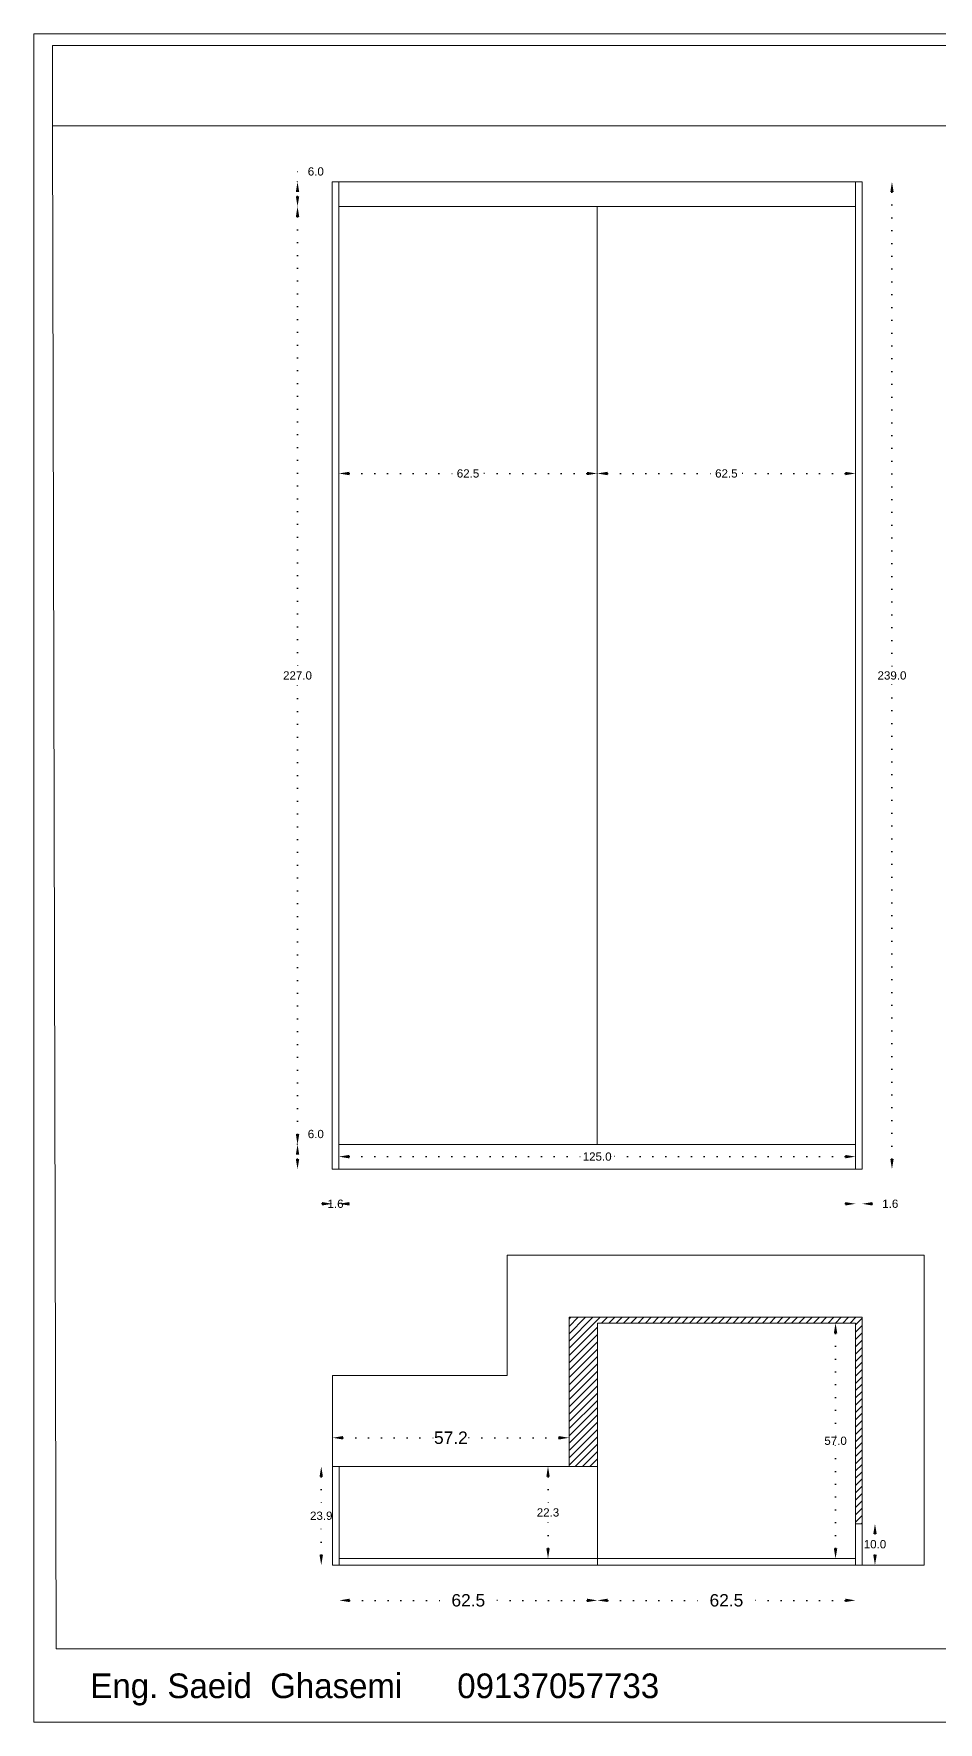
# Model space of a CAD drawing. Header units: centimetres. Extents: x 57 to 5031, y 102 to 2747.
# Drawn here: x 2763.4 to 2982.2, y 283.1 to 691.8 of the extents above; entities that cross this region are included whole.
import ezdxf

# ---------------------------------------------------------------- set-up
doc = ezdxf.new("R2010")
doc.units = ezdxf.units.CM
doc.header["$MEASUREMENT"] = 0
doc.linetypes.add('ACAD_ISO07W100', pattern=[3, 0, -3])
doc.styles.get("Standard").update_dxf_attribs({"font": 'arial.ttf'})
doc.dimstyles.new('Copy of Standard', dxfattribs={"dimtxt": 2, "dimasz": 2.5, "dimexe": 0.18, "dimexo": 0.0625, "dimgap": 0.09, "dimtad": 0, "dimtih": 1, "dimtoh": 1, "dimdec": 1, "dimzin": 0, "dimdsep": 46, "dimtxsty": 'Standard', "dimcen": 0.09, "dimse1": 1, "dimse2": 1, "dimadec": 0, "dimazin": 0, "dimtfac": 1, "dimtdec": 1, "dimtofl": 0, "dimtmove": 0, "dimatfit": 3, "dimfxl": 1, "dimtolj": 1, "dimtzin": 0, "dimarcsym": 0})
doc.dimstyles.get("Standard").update_dxf_attribs({"dimtxt": 3, "dimasz": 2.5, "dimexe": 0.18, "dimexo": 0.0625, "dimgap": 0.09, "dimtad": 0, "dimtih": 1, "dimtoh": 1, "dimdec": 1, "dimzin": 0, "dimdsep": 46, "dimtxsty": 'Standard', "dimcen": 0.09, "dimse1": 1, "dimse2": 1, "dimadec": 0, "dimazin": 0, "dimtfac": 1, "dimtdec": 1, "dimtofl": 0, "dimtmove": 0, "dimatfit": 3, "dimfxl": 1, "dimtolj": 1, "dimtzin": 0, "dimarcsym": 0})

# ---------------------------------------------------------------- blocks, each defined once
blk = doc.blocks.new('*D113')
at = {"color": 0, "linetype": 'ACAD_ISO07W100', "lineweight": -2, "transparency": 16777216}
for p, q in [((2971.05, 653.48), (2971.05, 537.59)), ((2971.05, 419.48), (2971.05, 535.36))]:
    blk.add_line(p, q, dxfattribs=at)
at = {"color": 0, "transparency": 16777216}
for points in [[(2970.64, 653.48), (2971.47, 653.48), (2971.05, 655.98)], [(2970.64, 419.48), (2971.47, 419.48), (2971.05, 416.98)]]:
    blk.add_solid(points, dxfattribs=at)
at = {"layer": 'Defpoints', "color": 0, "transparency": 16777216}
for p in [(2963.83, 655.98), (2971.05, 655.98), (2963.83, 416.98)]:
    blk.add_point(p, dxfattribs=at)
at = {"color": 0, "lineweight": 20, "transparency": 16777216, "insert": (2971.05, 536.48), "char_height": 2, "attachment_point": 5}
blk.add_mtext('\\A1;239.0', dxfattribs=at)
blk = doc.blocks.new('*D114')
at = {"color": 0, "linetype": 'ACAD_ISO07W100', "lineweight": -2, "transparency": 16777216}
for p, q in [((2833.13, 408.6), (2830.63, 408.6)), ((2839.73, 408.6), (2842.23, 408.6))]:
    blk.add_line(p, q, dxfattribs=at)
at = {"color": 0, "transparency": 16777216}
for points in [[(2833.13, 409.02), (2833.13, 408.18), (2835.63, 408.6)], [(2839.73, 409.02), (2839.73, 408.18), (2837.23, 408.6)]]:
    blk.add_solid(points, dxfattribs=at)
at = {"layer": 'Defpoints', "color": 0, "transparency": 16777216}
for p in [(2835.63, 416.98), (2837.23, 416.98), (2837.23, 408.6)]:
    blk.add_point(p, dxfattribs=at)
at = {"color": 0, "lineweight": 20, "transparency": 16777216, "insert": (2836.43, 408.6), "char_height": 2, "attachment_point": 5}
blk.add_mtext('\\A1;1.6', dxfattribs=at)
blk = doc.blocks.new('*D115')
at = {"color": 0, "linetype": 'ACAD_ISO07W100', "lineweight": -2, "transparency": 16777216}
for p, q in [((2839.73, 585.38), (2865.78, 585.38)), ((2897.23, 585.38), (2871.18, 585.38))]:
    blk.add_line(p, q, dxfattribs=at)
at = {"color": 0, "transparency": 16777216}
for points in [[(2839.73, 585.79), (2839.73, 584.96), (2837.23, 585.38)], [(2897.23, 585.79), (2897.23, 584.96), (2899.73, 585.38)]]:
    blk.add_solid(points, dxfattribs=at)
at = {"layer": 'Defpoints', "color": 0, "transparency": 16777216}
for p in [(2899.73, 585.38), (2837.23, 416.98), (2899.73, 416.98)]:
    blk.add_point(p, dxfattribs=at)
at = {"color": 0, "lineweight": 20, "transparency": 16777216, "insert": (2868.48, 585.38), "char_height": 2, "attachment_point": 5}
blk.add_mtext('\\A1;62.5', dxfattribs=at)
blk = doc.blocks.new('*D116')
at = {"color": 0, "linetype": 'ACAD_ISO07W100', "lineweight": -2, "transparency": 16777216}
for p, q in [((2902.23, 585.38), (2928.28, 585.38)), ((2959.73, 585.38), (2933.68, 585.38))]:
    blk.add_line(p, q, dxfattribs=at)
at = {"color": 0, "transparency": 16777216}
for points in [[(2902.23, 585.79), (2902.23, 584.96), (2899.73, 585.38)], [(2959.73, 585.79), (2959.73, 584.96), (2962.23, 585.38)]]:
    blk.add_solid(points, dxfattribs=at)
at = {"layer": 'Defpoints', "color": 0, "transparency": 16777216}
for p in [(2962.23, 585.38), (2899.73, 416.98), (2962.23, 416.98)]:
    blk.add_point(p, dxfattribs=at)
at = {"color": 0, "lineweight": 20, "transparency": 16777216, "insert": (2930.98, 585.38), "char_height": 2, "attachment_point": 5}
blk.add_mtext('\\A1;62.5', dxfattribs=at)
blk = doc.blocks.new('*D117')
at = {"color": 0, "linetype": 'ACAD_ISO07W100', "lineweight": -2, "transparency": 16777216}
for p, q in [((2959.73, 408.6), (2957.23, 408.6)), ((2966.33, 408.6), (2968.83, 408.6))]:
    blk.add_line(p, q, dxfattribs=at)
at = {"color": 0, "transparency": 16777216}
for points in [[(2959.73, 409.02), (2959.73, 408.18), (2962.23, 408.6)], [(2966.33, 409.02), (2966.33, 408.18), (2963.83, 408.6)]]:
    blk.add_solid(points, dxfattribs=at)
at = {"layer": 'Defpoints', "color": 0, "transparency": 16777216}
for p in [(2962.23, 416.98), (2963.83, 416.98), (2963.83, 408.6)]:
    blk.add_point(p, dxfattribs=at)
at = {"color": 0, "lineweight": 20, "transparency": 16777216, "insert": (2970.64, 408.6), "char_height": 2, "attachment_point": 5}
blk.add_mtext('\\A1;1.6', dxfattribs=at)
blk = doc.blocks.new('*D131')
at = {"color": 0, "linetype": 'ACAD_ISO07W100', "lineweight": -2, "transparency": 16777216}
for p, q in [((2827.23, 422.98), (2827.23, 425.48)), ((2827.23, 425.48), (2829.73, 425.48)), ((2827.23, 419.48), (2827.23, 420.48))]:
    blk.add_line(p, q, dxfattribs=at)
at = {"color": 0, "transparency": 16777216}
for points in [[(2826.82, 420.48), (2827.65, 420.48), (2827.23, 422.98)], [(2826.82, 419.48), (2827.65, 419.48), (2827.23, 416.98)]]:
    blk.add_solid(points, dxfattribs=at)
at = {"layer": 'Defpoints', "color": 0, "transparency": 16777216}
for p in [(2827.23, 422.98), (2837.23, 422.98), (2835.63, 416.98)]:
    blk.add_point(p, dxfattribs=at)
at = {"color": 0, "lineweight": 20, "transparency": 16777216, "insert": (2831.65, 425.48), "char_height": 2, "attachment_point": 5}
blk.add_mtext('\\A1;6.0', dxfattribs=at)
blk = doc.blocks.new('*D132')
at = {"color": 0, "linetype": 'ACAD_ISO07W100', "lineweight": -2, "transparency": 16777216}
for p, q in [((2827.23, 647.48), (2827.23, 537.59)), ((2827.23, 425.48), (2827.23, 535.36))]:
    blk.add_line(p, q, dxfattribs=at)
at = {"color": 0, "transparency": 16777216}
for points in [[(2826.82, 647.48), (2827.65, 647.48), (2827.23, 649.98)], [(2826.82, 425.48), (2827.65, 425.48), (2827.23, 422.98)]]:
    blk.add_solid(points, dxfattribs=at)
at = {"layer": 'Defpoints', "color": 0, "transparency": 16777216}
for p in [(2827.23, 649.98), (2837.23, 649.98), (2837.23, 422.98)]:
    blk.add_point(p, dxfattribs=at)
at = {"color": 0, "lineweight": 20, "transparency": 16777216, "insert": (2827.23, 536.48), "char_height": 2, "attachment_point": 5}
blk.add_mtext('\\A1;227.0', dxfattribs=at)
blk = doc.blocks.new('*D133')
at = {"color": 0, "linetype": 'ACAD_ISO07W100', "lineweight": -2, "transparency": 16777216}
for p, q in [((2827.23, 655.98), (2827.23, 658.48)), ((2827.23, 658.48), (2829.73, 658.48)), ((2827.23, 652.48), (2827.23, 653.48))]:
    blk.add_line(p, q, dxfattribs=at)
at = {"color": 0, "transparency": 16777216}
for points in [[(2826.82, 653.48), (2827.65, 653.48), (2827.23, 655.98)], [(2826.82, 652.48), (2827.65, 652.48), (2827.23, 649.98)]]:
    blk.add_solid(points, dxfattribs=at)
at = {"layer": 'Defpoints', "color": 0, "transparency": 16777216}
for p in [(2827.23, 655.98), (2835.63, 655.98), (2837.23, 649.98)]:
    blk.add_point(p, dxfattribs=at)
at = {"color": 0, "lineweight": 20, "transparency": 16777216, "insert": (2831.65, 658.48), "char_height": 2, "attachment_point": 5}
blk.add_mtext('\\A1;6.0', dxfattribs=at)
blk = doc.blocks.new('*D155')
at = {"color": 0, "linetype": 'ACAD_ISO07W100', "lineweight": -2, "transparency": 16777216}
for p, q in [((2902.28, 312.6), (2927, 312.6)), ((2959.73, 312.6), (2935.01, 312.6))]:
    blk.add_line(p, q, dxfattribs=at)
at = {"color": 0, "transparency": 16777216}
for points in [[(2902.28, 313.02), (2902.28, 312.19), (2899.78, 312.6)], [(2959.73, 313.02), (2959.73, 312.19), (2962.23, 312.6)]]:
    blk.add_solid(points, dxfattribs=at)
at = {"layer": 'Defpoints', "color": 0, "transparency": 16777216}
for p in [(2899.78, 321.13), (2962.23, 321.13), (2899.78, 312.6)]:
    blk.add_point(p, dxfattribs=at)
at = {"color": 0, "lineweight": 20, "transparency": 16777216, "insert": (2931, 312.6), "char_height": 3, "attachment_point": 5}
blk.add_mtext('\\A1;62.5', dxfattribs=at)
blk = doc.blocks.new('*D156')
at = {"color": 0, "linetype": 'ACAD_ISO07W100', "lineweight": -2, "transparency": 16777216}
for p, q in [((2839.83, 312.6), (2864.55, 312.6)), ((2897.28, 312.6), (2872.56, 312.6))]:
    blk.add_line(p, q, dxfattribs=at)
at = {"color": 0, "transparency": 16777216}
for points in [[(2839.83, 313.02), (2839.83, 312.19), (2837.33, 312.6)], [(2897.28, 313.02), (2897.28, 312.19), (2899.78, 312.6)]]:
    blk.add_solid(points, dxfattribs=at)
at = {"layer": 'Defpoints', "color": 0, "transparency": 16777216}
for p in [(2837.33, 321.13), (2899.78, 321.13), (2837.33, 312.6)]:
    blk.add_point(p, dxfattribs=at)
at = {"color": 0, "lineweight": 20, "transparency": 16777216, "insert": (2868.55, 312.6), "char_height": 3, "attachment_point": 5}
blk.add_mtext('\\A1;62.5', dxfattribs=at)
blk = doc.blocks.new('*D157')
at = {"color": 0, "linetype": 'ACAD_ISO07W100', "lineweight": -2, "transparency": 16777216}
for p, q in [((2838.23, 351.96), (2860.36, 351.96)), ((2890.43, 351.96), (2868.3, 351.96))]:
    blk.add_line(p, q, dxfattribs=at)
at = {"color": 0, "transparency": 16777216}
for points in [[(2838.23, 352.38), (2838.23, 351.54), (2835.73, 351.96)], [(2890.43, 352.38), (2890.43, 351.54), (2892.93, 351.96)]]:
    blk.add_solid(points, dxfattribs=at)
at = {"layer": 'Defpoints', "color": 0, "transparency": 16777216}
for p in [(2835.73, 351.96), (2835.73, 345.03), (2892.93, 345.03)]:
    blk.add_point(p, dxfattribs=at)
at = {"color": 0, "lineweight": 20, "transparency": 16777216, "insert": (2864.33, 351.96), "char_height": 3, "attachment_point": 5}
blk.add_mtext('\\A1;57.2', dxfattribs=at)
blk = doc.blocks.new('*D158')
at = {"color": 0, "linetype": 'ACAD_ISO07W100', "lineweight": -2, "transparency": 16777216}
for p, q in [((2832.97, 342.53), (2832.97, 334.19)), ((2832.97, 323.63), (2832.97, 331.96))]:
    blk.add_line(p, q, dxfattribs=at)
at = {"color": 0, "transparency": 16777216}
for points in [[(2832.56, 342.53), (2833.39, 342.53), (2832.97, 345.03)], [(2832.56, 323.63), (2833.39, 323.63), (2832.97, 321.13)]]:
    blk.add_solid(points, dxfattribs=at)
at = {"layer": 'Defpoints', "color": 0, "transparency": 16777216}
for p in [(2832.97, 345.03), (2835.73, 345.03), (2835.73, 321.13)]:
    blk.add_point(p, dxfattribs=at)
at = {"color": 0, "lineweight": 20, "transparency": 16777216, "insert": (2832.97, 333.08), "char_height": 2, "attachment_point": 5}
blk.add_mtext('\\A1;23.9', dxfattribs=at)
blk = doc.blocks.new('*D159')
at = {"color": 0, "linetype": 'ACAD_ISO07W100', "lineweight": -2, "transparency": 16777216}
for p, q in [((2966.94, 328.63), (2966.94, 327.3)), ((2966.94, 323.63), (2966.94, 325.08))]:
    blk.add_line(p, q, dxfattribs=at)
at = {"color": 0, "transparency": 16777216}
for points in [[(2966.52, 328.63), (2967.36, 328.63), (2966.94, 331.13)], [(2966.52, 323.63), (2967.36, 323.63), (2966.94, 321.13)]]:
    blk.add_solid(points, dxfattribs=at)
at = {"layer": 'Defpoints', "color": 0, "transparency": 16777216}
for p in [(2963.83, 331.13), (2966.94, 321.13), (2978.83, 321.13)]:
    blk.add_point(p, dxfattribs=at)
at = {"color": 0, "lineweight": 20, "transparency": 16777216, "insert": (2966.94, 326.19), "char_height": 2, "attachment_point": 5}
blk.add_mtext('\\A1;10.0', dxfattribs=at)
blk = doc.blocks.new('*D160')
at = {"color": 0, "linetype": 'ACAD_ISO07W100', "lineweight": -2, "transparency": 16777216}
for p, q in [((2957.4, 377.23), (2957.4, 352.34)), ((2957.4, 325.23), (2957.4, 350.11))]:
    blk.add_line(p, q, dxfattribs=at)
at = {"color": 0, "transparency": 16777216}
for points in [[(2956.98, 377.23), (2957.82, 377.23), (2957.4, 379.73)], [(2956.98, 325.23), (2957.82, 325.23), (2957.4, 322.73)]]:
    blk.add_solid(points, dxfattribs=at)
at = {"layer": 'Defpoints', "color": 0, "transparency": 16777216}
for p in [(2962.23, 379.73), (2957.4, 322.73), (2962.23, 322.73)]:
    blk.add_point(p, dxfattribs=at)
at = {"color": 0, "lineweight": 20, "transparency": 16777216, "insert": (2957.4, 351.23), "char_height": 2, "attachment_point": 5}
blk.add_mtext('\\A1;57.0', dxfattribs=at)
blk = doc.blocks.new('*D161')
at = {"color": 0, "linetype": 'ACAD_ISO07W100', "lineweight": -2, "transparency": 16777216}
for p, q in [((2887.83, 342.53), (2887.83, 334.99)), ((2887.83, 325.23), (2887.83, 332.76))]:
    blk.add_line(p, q, dxfattribs=at)
at = {"color": 0, "transparency": 16777216}
for points in [[(2887.42, 342.53), (2888.25, 342.53), (2887.83, 345.03)], [(2887.42, 325.23), (2888.25, 325.23), (2887.83, 322.73)]]:
    blk.add_solid(points, dxfattribs=at)
at = {"layer": 'Defpoints', "color": 0, "transparency": 16777216}
for p in [(2899.78, 345.03), (2887.83, 322.73), (2899.78, 322.73)]:
    blk.add_point(p, dxfattribs=at)
at = {"color": 0, "lineweight": 20, "transparency": 16777216, "insert": (2887.83, 333.88), "char_height": 2, "attachment_point": 5}
blk.add_mtext('\\A1;22.3', dxfattribs=at)
blk = doc.blocks.new('*D207')
at = {"color": 0, "linetype": 'ACAD_ISO07W100', "lineweight": -2, "transparency": 16777216}
for p, q in [((2839.73, 420.02), (2896.36, 420.02)), ((2959.73, 420.02), (2903.09, 420.02))]:
    blk.add_line(p, q, dxfattribs=at)
at = {"color": 0, "transparency": 16777216}
for points in [[(2839.73, 420.43), (2839.73, 419.6), (2837.23, 420.02)], [(2959.73, 420.43), (2959.73, 419.6), (2962.23, 420.02)]]:
    blk.add_solid(points, dxfattribs=at)
at = {"layer": 'Defpoints', "color": 0, "transparency": 16777216}
for p in [(2837.23, 422.98), (2962.23, 422.98), (2962.23, 420.02)]:
    blk.add_point(p, dxfattribs=at)
at = {"color": 0, "lineweight": 20, "transparency": 16777216, "insert": (2899.73, 420.02), "char_height": 2, "attachment_point": 5}
blk.add_mtext('\\A1;125.0', dxfattribs=at)

msp = doc.modelspace()

# ---------------------------------------------------------------- hatches: boundary and pattern name
at = {"lineweight": 20}
h = msp.add_hatch(dxfattribs=at)
h.set_pattern_fill('ANSI31', color=256, scale=10)
h.set_pattern_definition([(45, (-155.3192, 0), (-0.8838835, 0.8838835), [])])
h.paths.add_polyline_path([(2899.78, 379.73), (2962.23, 379.73), (2962.23, 331.13), (2963.83, 331.13), (2963.83, 381.13), (2892.93, 381.13), (2892.93, 345.03), (2899.78, 345.03)])

# ---------------------------------------------------------------- linework, layer by layer
for p, q in [((2835.63, 655.98), (2963.83, 655.98)), ((2835.63, 655.98), (2835.63, 416.98)), ((2837.23, 655.98), (2837.23, 416.98)), ((2962.23, 655.98), (2962.23, 416.98)), ((2963.83, 655.98), (2963.83, 416.98)), ((2837.23, 649.98), (2962.23, 649.98)), ((2899.73, 649.98), (2899.73, 422.98)), ((2837.23, 422.98), (2962.23, 422.98)), ((2835.63, 416.98), (2963.83, 416.98)), ((2877.93, 367.03), (2877.93, 396.13)), ((2877.93, 396.13), (2978.83, 396.13)), ((2978.83, 396.13), (2978.83, 321.13)), ((2892.93, 345.03), (2892.93, 381.13)), ((2892.93, 381.13), (2963.83, 381.13)), ((2963.83, 331.13), (2963.83, 381.13)), ((2899.78, 379.73), (2962.23, 379.73)), ((2899.78, 345.03), (2899.78, 379.73)), ((2962.23, 379.73), (2962.23, 321.13)), ((2835.73, 367.03), (2877.93, 367.03)), ((2835.73, 367.03), (2835.73, 345.03)), ((2835.73, 352.03), (2835.73, 321.13)), ((2835.73, 345.03), (2899.78, 345.03)), ((2837.33, 345.03), (2837.33, 321.13)), ((2899.78, 345.03), (2899.78, 321.13)), ((2962.23, 331.13), (2963.83, 331.13)), ((2963.83, 331.13), (2963.83, 321.13)), ((2835.73, 321.13), (2978.83, 321.13)), ((2837.33, 322.73), (2962.23, 322.73))]:
    msp.add_line(p, q, dxfattribs=at)
for points in [[(2763.43, 283.11), (3341.46, 283.11), (3341.46, 691.82), (2763.43, 691.82)], [(2767.93, 689.01), (3013.61, 689.01), (3013.61, 669.55), (2767.93, 669.55)], [(2768.85, 300.91), (3335.88, 300.91), (3334.97, 669.55), (2767.93, 669.55)]]:
    msp.add_lwpolyline(points, close=True, dxfattribs=at)

# ---------------------------------------------------------------- texts
at = {"lineweight": 20, "insert": (2753.23, 294.91), "char_height": 5.971, "attachment_point": 1}
msp.add_mtext_dynamic_manual_height_columns('{\\fPlantagenet Cherokee|b0|i0|c0|p18;^IEng. Saeid  Ghasemi      09137057733}', width=263.747, gutter_width=29.5, heights=[0], dxfattribs=at)

# ---------------------------------------------------------------- dimensions: what is measured, and where the dimension line sits
at = {"lineweight": 20}
for base, p1, p2, angle, picture, middle in [((2827.23, 655.98), (2837.23, 649.98), (2835.63, 655.98), 270, '*D133', (2831.65, 658.48)), ((2827.23, 649.98), (2837.23, 422.98), (2837.23, 649.98), 270, '*D132', (2827.23, 536.48)), ((2827.23, 422.98), (2835.63, 416.98), (2837.23, 422.98), 270, '*D131', (2831.65, 425.48)), ((2957.4, 322.73), (2962.23, 379.73), (2962.23, 322.73), 90, '*D160', (2957.4, 351.23)), ((2832.97, 345.03), (2835.73, 321.13), (2835.73, 345.03), 270, '*D158', (2832.97, 333.08)), ((2887.83, 322.73), (2899.78, 345.03), (2899.78, 322.73), 90, '*D161', (2887.83, 333.88))]:
    dim = msp.add_linear_dim(base=base, p1=p1, p2=p2, angle=angle, dimstyle='Copy of Standard', dxfattribs=at)
    dim.commit()
    dim.dimension.update_dxf_attribs({"geometry": picture, "text_midpoint": middle})
for base, p1, p2, picture, middle in [((2971.05, 655.98), (2963.83, 416.98), (2963.83, 655.98), '*D113', (2971.05, 536.48)), ((2966.94, 321.13), (2963.83, 331.13), (2978.83, 321.13), '*D159', (2966.94, 326.19))]:
    dim = msp.add_linear_dim(base=base, p1=p1, p2=p2, angle=270, dimstyle='Copy of Standard', dxfattribs=at)
    dim.commit()
    dim.dimension.update_dxf_attribs({"geometry": picture, "text_midpoint": middle, "dimtype": 160})
for base, p1, p2, dimstyle, picture, middle in [((2899.73, 585.38), (2837.23, 416.98), (2899.73, 416.98), 'Copy of Standard', '*D115', (2868.48, 585.38)), ((2962.23, 585.38), (2899.73, 416.98), (2962.23, 416.98), 'Copy of Standard', '*D116', (2930.98, 585.38)), ((2962.23, 420.02), (2837.23, 422.98), (2962.23, 422.98), 'Copy of Standard', '*D207', (2899.73, 420.02)), ((2963.83, 408.6), (2962.23, 416.98), (2963.83, 416.98), 'Copy of Standard', '*D117', (2970.64, 408.6)), ((2835.73, 351.96), (2892.93, 345.03), (2835.73, 345.03), 'Standard', '*D157', (2864.33, 351.96)), ((2837.32749619, 312.60498427), (2899.77749619, 321.12570858), (2837.32749619, 321.12570858), 'Standard', '*D156', (2868.55249619, 312.60498427)), ((2899.77749619, 312.60498427), (2962.22749619, 321.12570858), (2899.77749619, 321.12570858), 'Standard', '*D155', (2931.00249619, 312.60498427))]:
    dim = msp.add_linear_dim(base=base, p1=p1, p2=p2, dimstyle=dimstyle, dxfattribs=at)
    dim.commit()
    dim.dimension.update_dxf_attribs({"geometry": picture, "text_midpoint": middle})
dim = msp.add_linear_dim(base=(2837.23, 408.6), p1=(2835.63, 416.98), p2=(2837.23, 416.98), dimstyle='Copy of Standard', dxfattribs=at)
dim.commit()
dim.dimension.update_dxf_attribs({"geometry": '*D114', "text_midpoint": (2836.43, 408.6), "dimtype": 160})

doc.saveas('drawing.dxf')
